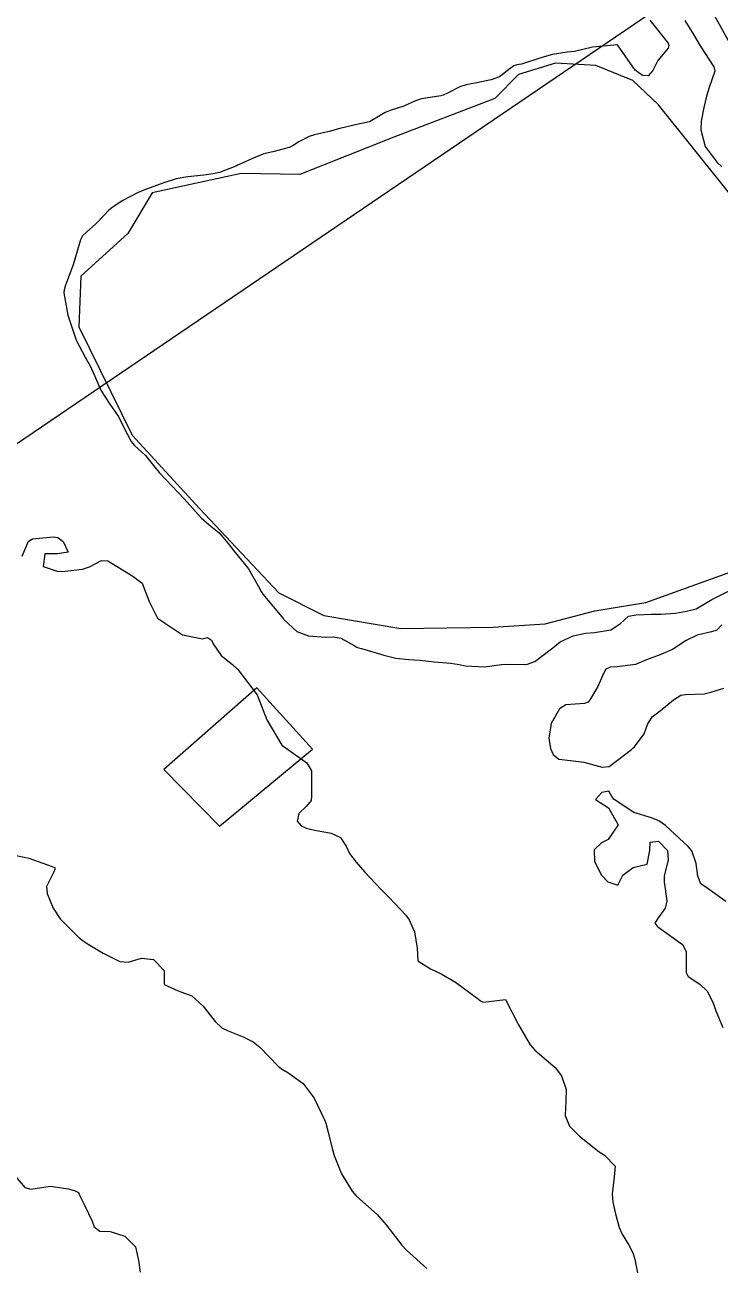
# Model space of a CAD drawing. Header units: metres. Extents: x 298520 to 308411, y 7433745 to 7450750.
# Drawn here: x 300516.7 to 300571.9, y 7448455.9 to 7448554.5 of the extents above; entities that cross this region are included whole.
import ezdxf

# ---------------------------------------------------------------- set-up
doc = ezdxf.new("R2010")
doc.units = ezdxf.units.M
doc.header["$LTSCALE"] = 10
doc.linetypes.add('CONTINUO', pattern=[0])
for name, color, linetype in [('Curvas de Nivel 1m', 11, 'Continuous'), ('Curvas de Nivel 5m', 15, 'Continuous'), ('Edificações', 30, 'Continuous'), ('Hidrografia', 140, 'Continuous'), ('TEXTO', 45, 'Continuous')]:
    doc.layers.add(name, color=color, linetype=linetype)

msp = doc.modelspace()

# ---------------------------------------------------------------- linework, layer by layer
at = {"layer": 'Curvas de Nivel 1m', "flags": 128}
for points, elevation in [([(300566.321, 7448554.842), (300567.776, 7448553.009), (300567.829, 7448552.829), (300567.771, 7448552.597), (300566.974, 7448551.625), (300566.56, 7448550.842), (300566.196, 7448550.396), (300565.746, 7448550.421), (300565.155, 7448550.856), (300563.773, 7448552.87), (300561.771, 7448552.671), (300560.332, 7448552.35), (300559.767, 7448552.283), (300558.592, 7448552.104), (300557.762, 7448551.855), (300556.135, 7448551.343), (300555.756, 7448551.279), (300555.52, 7448551.208), (300555.248, 7448550.975), (300554.398, 7448550.328), (300553.739, 7448550.08), (300552.83, 7448549.91), (300551.733, 7448549.694), (300551.228, 7448549.528), (300550.271, 7448549.035), (300549.901, 7448548.859), (300549.721, 7448548.823), (300548.193, 7448548.588), (300547.723, 7448548.426), (300546.793, 7448547.998), (300545.711, 7448547.637), (300545.315, 7448547.488), (300544.633, 7448547.101), (300544.054, 7448546.752), (300543.698, 7448546.656), (300543.153, 7448546.574), (300541.694, 7448546.212), (300540.851, 7448545.989), (300539.688, 7448545.713), (300539.263, 7448545.588), (300538.448, 7448545.172), (300537.998, 7448544.857), (300537.676, 7448544.698), (300536.48, 7448544.389), (300535.668, 7448544.197), (300534.958, 7448543.922), (300533.655, 7448543.343), (300533.579, 7448543.306), (300533.435, 7448543.232), (300532.163, 7448542.729), (300531.647, 7448542.612), (300530.904, 7448542.519), (300529.644, 7448542.384), (300528.716, 7448542.215), (300527.639, 7448541.879), (300526.129, 7448541.323), (300525.631, 7448541.116), (300524.473, 7448540.492), (300523.619, 7448539.938), (300523.3, 7448539.669), (300523.022, 7448539.356), (300522.327, 7448538.638), (300521.592, 7448537.973), (300521.278, 7448537.684), (300521.107, 7448537.377), (300520.931, 7448536.734), (300520.52, 7448535.386), (300519.92, 7448533.768), (300519.809, 7448533.396), (300519.785, 7448533.151), (300520.107, 7448531.391), (300520.456, 7448530.339), (300520.766, 7448529.381), (300521.473, 7448528.035), (300521.89, 7448527.366), (300522.226, 7448526.592), (300522.759, 7448525.357), (300523.432, 7448524.307), (300524.114, 7448523.343), (300524.838, 7448521.899), (300525.133, 7448521.333), (300525.39, 7448521.033), (300526.282, 7448520.216), (300527.007, 7448519.305), (300527.366, 7448518.864), (300528.868, 7448517.285), (300529.338, 7448516.771), (300530.695, 7448515.266), (300531.317, 7448514.715), (300532.134, 7448514.07), (300532.843, 7448513.237), (300533.294, 7448512.655), (300534.44, 7448511.218), (300535.259, 7448509.8), (300535.457, 7448509.409), (300535.597, 7448509.205), (300537.224, 7448507.238), (300537.262, 7448507.189), (300538.283, 7448506.244), (300539.21, 7448505.895), (300540.566, 7448505.79), (300541.21, 7448505.819), (300541.795, 7448505.718), (300542.852, 7448505.115), (300543.069, 7448504.979), (300543.201, 7448504.935), (300543.416, 7448504.892), (300545.196, 7448504.36), (300546.166, 7448504.107), (300547.192, 7448504.015), (300548.093, 7448503.958), (300549.191, 7448503.836), (300550.493, 7448503.724), (300551.189, 7448503.624), (300551.69, 7448503.515), (300553.187, 7448503.419), (300554.547, 7448503.619), (300555.19, 7448503.641), (300556.522, 7448503.625), (300557.192, 7448503.837), (300558.627, 7448504.929), (300559.208, 7448505.416), (300560.242, 7448505.88), (300561.215, 7448506.097), (300561.944, 7448506.165), (300563.218, 7448506.376), (300563.986, 7448506.869), (300564.647, 7448507.444), (300565.233, 7448507.554), (300566.457, 7448507.615), (300567.235, 7448507.621), (300568.367, 7448507.682), (300569.239, 7448507.841), (300570.005, 7448508.029), (300571.253, 7448508.78), (300572.575, 7448509.452)], 681), ([(300516.484, 7448512.233), (300516.968, 7448513.425), (300517.305, 7448513.591), (300518.938, 7448513.772), (300519.306, 7448513.697), (300519.728, 7448513.396), (300520.139, 7448512.542), (300519.288, 7448512.4), (300518.288, 7448512.409), (300518.134, 7448511.411), (300519.269, 7448511.036), (300519.662, 7448511.003), (300521.271, 7448511.187), (300521.825, 7448511.372), (300522.772, 7448511.866), (300523.28, 7448511.851), (300524.111, 7448511.342), (300525.266, 7448510.628), (300526.011, 7448510.069), (300526.298, 7448509.314), (300526.556, 7448508.62), (300527.233, 7448507.3), (300529.213, 7448505.969), (300530.808, 7448505.665), (300531.21, 7448505.751), (300531.509, 7448505.559), (300531.66, 7448505.253), (300532.276, 7448504.326), (300533.187, 7448503.601), (300533.607, 7448503.226), (300535.153, 7448501.21), (300535.919, 7448499.202), (300537.113, 7448497.19), (300539.092, 7448495.792), (300539.448, 7448495.156), (300539.466, 7448494.769), (300539.448, 7448493.156), (300539.419, 7448492.794), (300539.051, 7448492.36), (300538.446, 7448491.765), (300538.33, 7448491.171), (300538.644, 7448490.78), (300539.027, 7448490.6), (300539.731, 7448490.448), (300541.024, 7448490.208), (300541.76, 7448489.869), (300542.228, 7448489.122), (300542.47, 7448488.58), (300543.001, 7448487.906), (300543.704, 7448487.103), (300544.973, 7448485.742), (300545.635, 7448485.083), (300546.949, 7448483.692), (300547.204, 7448483.324), (300547.325, 7448483.064), (300547.632, 7448482.36), (300547.837, 7448481.056), (300547.911, 7448480.063), (300548.897, 7448479.417), (300549.761, 7448479.031), (300550.886, 7448478.35), (300552.711, 7448477.002), (300552.871, 7448476.876), (300553.102, 7448476.764), (300554.873, 7448476.97), (300555.889, 7448474.96), (300556.827, 7448473.366), (300557.196, 7448472.946), (300558.802, 7448471.568), (300559.309, 7448470.922), (300559.681, 7448469.816), (300559.667, 7448468.917), (300559.611, 7448467.766), (300559.948, 7448466.912), (300560.741, 7448466.122), (300562.301, 7448464.884), (300562.72, 7448464.62), (300563.565, 7448463.721), (300563.49, 7448462.868), (300563.343, 7448461.524), (300563.396, 7448460.869), (300563.589, 7448459.946), (300563.905, 7448458.861), (300564.124, 7448458.335), (300564.639, 7448457.504), (300564.968, 7448456.847), (300565.141, 7448456.329), (300565.435, 7448454.842)], 682), ([(300572.034, 7448506.772), (300571.65, 7448506.344), (300571.217, 7448506.202), (300570.075, 7448505.931), (300569.21, 7448505.532), (300568.116, 7448504.816), (300567.199, 7448504.403), (300566.059, 7448503.976), (300565.191, 7448503.617), (300563.744, 7448503.427), (300563.188, 7448503.401), (300562.825, 7448503.245), (300562.647, 7448502.885), (300562.197, 7448501.86), (300561.607, 7448500.895), (300561.431, 7448500.617), (300561.149, 7448500.523), (300559.657, 7448500.405), (300559.145, 7448500.094), (300558.484, 7448498.93), (300558.303, 7448497.745), (300558.438, 7448496.93), (300558.641, 7448496.469), (300559.095, 7448496.098), (300560.036, 7448495.968), (300561.092, 7448495.858), (300562.536, 7448495.438), (300563.089, 7448495.494), (300564.866, 7448496.854), (300564.991, 7448496.966), (300565.106, 7448497.08), (300565.873, 7448498.091), (300566.147, 7448498.84), (300566.521, 7448499.454), (300567.144, 7448499.923), (300568.197, 7448500.814), (300568.794, 7448501.17), (300569.159, 7448501.22), (300570.653, 7448501.292), (300571.162, 7448501.409), (300572.201, 7448501.736)], 681), ([(300572.37, 7448484.766), (300570.973, 7448485.78), (300570.375, 7448486.187), (300570.147, 7448486.793), (300569.998, 7448487.795), (300569.655, 7448488.8), (300569.363, 7448489.151), (300569.019, 7448489.461), (300567.583, 7448490.825), (300567.038, 7448491.198), (300566.457, 7448491.421), (300565.048, 7448491.856), (300563.501, 7448492.873), (300563.315, 7448493.126), (300563.07, 7448493.541), (300562.513, 7448493.441), (300562, 7448492.891), (300563.053, 7448492.223), (300563.804, 7448490.868), (300563.021, 7448489.69), (300562.477, 7448489.427), (300561.905, 7448488.891), (300561.923, 7448487.971), (300562.461, 7448486.885), (300562.985, 7448486.349), (300563.789, 7448486.06), (300564.191, 7448486.862), (300564.999, 7448487.47), (300566.105, 7448487.736), (300566.327, 7448488.837), (300566.364, 7448489.492), (300567.02, 7448489.569), (300567.73, 7448488.823), (300567.772, 7448488.052), (300567.457, 7448486.825), (300567.463, 7448486.348), (300567.668, 7448484.823), (300567.547, 7448484.235), (300566.948, 7448483.387), (300566.72, 7448483.058), (300566.891, 7448482.831), (300566.942, 7448482.779), (300567.148, 7448482.62), (300568.921, 7448481.36), (300569.204, 7448480.806), (300569.214, 7448479.123), (300569.375, 7448478.803), (300570.312, 7448478.214), (300570.882, 7448477.64), (300571.331, 7448476.775), (300571.559, 7448476.077), (300572.118, 7448474.767)], 681), ([(300516.009, 7448488.441), (300517.001, 7448488.21), (300518.849, 7448487.547), (300518.994, 7448487.501), (300519.061, 7448487.467), (300519.083, 7448487.399), (300519.076, 7448487.315), (300518.989, 7448487.135), (300518.403, 7448485.974), (300518.475, 7448485.405), (300518.951, 7448484.236), (300519.504, 7448483.394), (300520.929, 7448481.965), (300521.246, 7448481.695), (300521.708, 7448481.368), (300522.913, 7448480.665), (300524.238, 7448480.002), (300524.902, 7448479.939), (300525.961, 7448480.266), (300526.906, 7448480.162), (300527.753, 7448479.297), (300527.765, 7448478.18), (300528.877, 7448477.682), (300529.956, 7448477.269), (300530.861, 7448476.45), (300531.808, 7448475.246), (300532.337, 7448474.737), (300532.836, 7448474.492), (300534.034, 7448474.015), (300534.827, 7448473.611), (300535.355, 7448473.205), (300536.808, 7448471.676), (300537.084, 7448471.464), (300537.586, 7448471.178), (300538.79, 7448470.318), (300539.681, 7448469.151), (300540.522, 7448467.375), (300540.594, 7448467.142), (300540.744, 7448466.541), (300541.107, 7448465.136), (300541.268, 7448464.583), (300541.847, 7448463.129), (300542.689, 7448461.757), (300542.983, 7448461.412), (300543.303, 7448461.111), (300544.665, 7448459.894), (300545.395, 7448459.083), (300546.637, 7448457.464), (300547.01, 7448457.066), (300548.611, 7448455.597)], 683), ([(300515.503, 7448463.442), (300516.689, 7448462.039), (300517.178, 7448461.913), (300518.69, 7448462.138), (300520.151, 7448461.923), (300520.687, 7448461.785), (300520.939, 7448461.629), (300521.065, 7448461.374), (300521.464, 7448460.575), (300522.032, 7448459.359), (300522.201, 7448458.909), (300522.645, 7448458.566), (300523.457, 7448458.529), (300524.641, 7448458.173), (300525.475, 7448457.322), (300525.718, 7448456.223), (300525.855, 7448455.318)], 684)]:
    msp.add_lwpolyline(points, dxfattribs=dict(at, elevation=elevation))
at = {"layer": 'Curvas de Nivel 5m', "elevation": 680, "flags": 128}
msp.add_lwpolyline([(300569.1, 7448554.807), (300569.786, 7448553.687), (300570.321, 7448552.795), (300571.418, 7448551.122), (300571.498, 7448550.783), (300571.052, 7448549.468), (300570.82, 7448548.789), (300570.621, 7448547.884), (300570.416, 7448546.793), (300570.376, 7448546.114), (300570.732, 7448544.79), (300571.664, 7448543.506), (300572.05, 7448543.165)], dxfattribs=at)
at = {"layer": 'Edificações'}
msp.add_lwpolyline([(300539.541, 7448496.892), (300535.102, 7448501.762), (300527.717, 7448495.257), (300532.155, 7448490.751)], close=True, dxfattribs=at)
at = {"layer": 'Hidrografia', "elevation": 682.983}
msp.add_lwpolyline([(300514.593, 7448586.736), (300537.388, 7448587.333), (300548.161, 7448583.459), (300554.281, 7448577.606), (300557.384, 7448571.236), (300569.297, 7448559.127), (300575.33, 7448548.195), (300587.33, 7448534.89), (300603.792, 7448529.811), (300611.722, 7448526.368), (300619.161, 7448522.638), (300624.849, 7448516.526), (300630.538, 7448508.176), (300633.996, 7448496.325), (300634.255, 7448487.545), (300638.564, 7448484.274), (300645.718, 7448483.241), (300654.596, 7448480.572), (300660.832, 7448478.381), (300665.572, 7448472.785), (300669.45, 7448466.846), (300676.345, 7448463.23), (300680.396, 7448459.873), (300686.444, 7448451.903)], dxfattribs=at)
at = {"layer": 'Hidrografia'}
msp.add_lwpolyline([(300573.011, 7448540.638), (300567.008, 7448548.105), (300564.971, 7448550.024), (300562.051, 7448551.214), (300558.823, 7448551.406), (300555.902, 7448550.523), (300554.019, 7448548.604), (300545.983, 7448545.525), (300538.518, 7448542.562), (300533.868, 7448542.639), (300526.797, 7448541.104), (300524.876, 7448537.88), (300521.143, 7448534.485), (300520.989, 7448530.455), (300525.218, 7448521.836), (300530.559, 7448516.002), (300536.87, 7448509.307), (300540.444, 7448507.503), (300546.554, 7448506.467), (300553.893, 7448506.582), (300558.005, 7448506.85), (300561.963, 7448507.887), (300565.998, 7448508.539), (300577.091, 7448512.54)], dxfattribs=at)
at = {"layer": 'TEXTO', "linetype": 'CONTINUO'}
msp.add_polyline3d([(300459.27, 7448482.582, 0), (300632.719, 7448600.524, 0)], dxfattribs=at)

doc.saveas('drawing.dxf')
